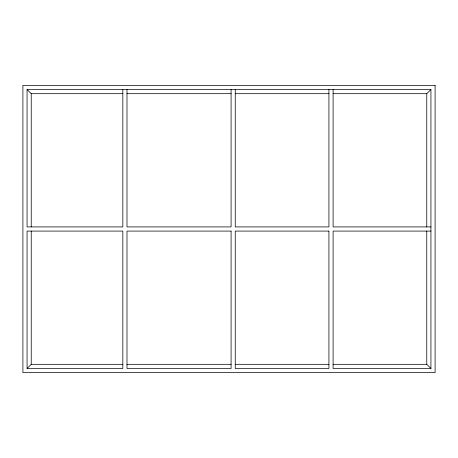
<?xml version="1.0" encoding="UTF-8"?>
<svg xmlns="http://www.w3.org/2000/svg" width="458" height="458" viewBox="0 0 458 458"><rect width="100%" height="100%" fill="white"/><g stroke="black" fill="none" stroke-linecap="round" stroke-linejoin="round"><path stroke-width="0.69" d="M27.062 368.484L27.062 231.084L122.83 231.084L122.83 368.484L27.062 368.484L31.23 364.316L31.23 231.084M426.77 226.916L426.77 93.684L430.938 89.516L430.938 368.484L333.092 368.484L333.092 231.084L430.938 231.084M122.83 89.516L122.83 226.916L27.062 226.916L27.062 89.516L430.938 89.516M27.062 89.516L31.23 93.684L122.83 93.684M126.992 93.684L231.084 93.684M235.246 93.684L328.93 93.684M333.092 93.684L426.77 93.684M430.938 226.916L333.092 226.916L333.092 89.516M31.23 364.316L122.83 364.316M126.992 364.316L231.084 364.316M235.246 364.316L328.93 364.316M333.092 364.316L426.77 364.316L430.938 368.484M426.77 231.084L426.77 364.316M328.93 89.516L328.93 226.916L235.246 226.916L235.246 89.516M231.084 89.516L231.084 226.916L126.992 226.916L126.992 89.516M31.23 93.684L31.23 226.916M435.1 85.354L22.9 85.354L22.9 372.646L435.1 372.646L435.1 85.354M231.084 231.084L126.992 231.084L126.992 368.484L231.084 368.484L231.084 231.084M328.93 231.084L235.246 231.084L235.246 368.484L328.93 368.484L328.93 231.084"/></g></svg>
